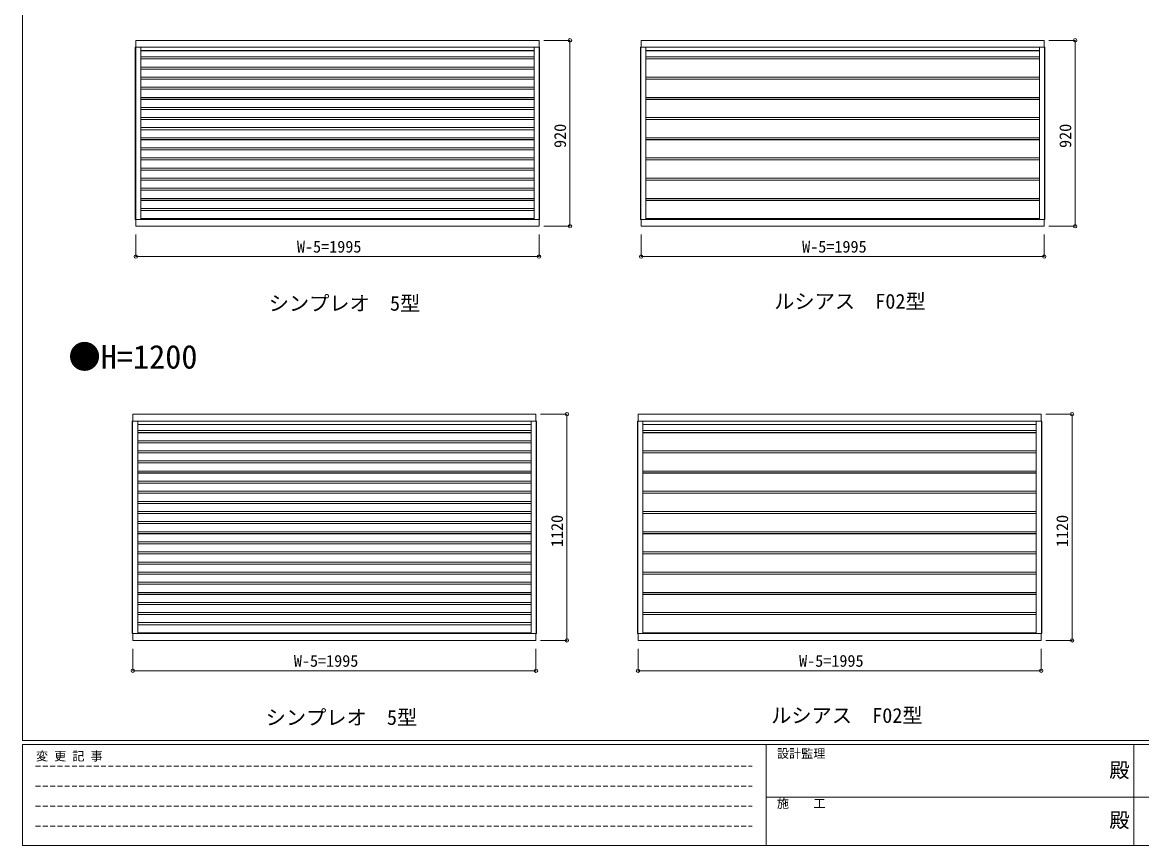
# Model space of a CAD drawing. Units: millimetres, scale not verified. Extents: x -5667 to 5667, y -4030 to 4030.
# Drawn here: x -5627 to -89, y -4030 to 45 of the extents above; entities that cross this region are included whole.
import ezdxf
from ezdxf.enums import TextEntityAlignment as Align

# ---------------------------------------------------------------- set-up
doc = ezdxf.new("R2010")
doc.units = ezdxf.units.MM
doc.header["$LTSCALE"] = 20
doc.linetypes.add('DASHED1', pattern=[1.8, 1.2, -0.6])
doc.layers.add('0-0_0', color=3, linetype='Continuous')
for name, color, linetype, lineweight in [('0-1_USER1', 4, 'Continuous', 9), ('0-2_YKK_ZWAK', 6, 'Continuous', 9), ('0-3_YKK_11', 7, 'Continuous', 9)]:
    doc.layers.add(name, color=color, linetype=linetype, lineweight=lineweight)
doc.styles.add('ＭＳ ゴシック', font='')
doc.styles.get('ＭＳ ゴシック').set_extended_font_data('MS Gothic')

msp = doc.modelspace()

# ---------------------------------------------------------------- linework, layer by layer
at = {"layer": '0-1_USER1'}
for p, q in [((-3070.67, -44.32), (-5065.67, -44.32)), ((-5065.67, -78.32), (-5065.67, -44.32)), ((-3070.67, -78.32), (-3070.67, -44.32)), ((-570.67, -44.32), (-2565.67, -44.32)), ((-2565.67, -78.32), (-2565.67, -44.32)), ((-570.67, -78.32), (-570.67, -44.32)), ((-5066.57, -78.32), (-5066.57, -930.32)), ((-5041.57, -78.32), (-5041.57, -930.32)), ((-5041.57, -95.17), (-3094.77, -95.17)), ((-5041.57, -95.32), (-3094.77, -95.32)), ((-3094.77, -78.32), (-3094.77, -930.32)), ((-3069.77, -78.32), (-3069.77, -930.32)), ((-3067.57, -78.32), (-3067.57, -930.32)), ((-2566.57, -78.32), (-2566.57, -930.32)), ((-2541.57, -78.32), (-2541.57, -930.32)), ((-2541.57, -95.17), (-594.77, -95.17)), ((-2541.57, -95.32), (-594.77, -95.32)), ((-594.77, -78.32), (-594.77, -930.32)), ((-569.77, -78.32), (-569.77, -930.32)), ((-567.57, -78.32), (-567.57, -930.32)), ((-5041.57, -126.02), (-3094.77, -126.02)), ((-5041.57, -135.27), (-3094.77, -135.27)), ((-5041.57, -136.09), (-3094.77, -136.09)), ((-2541.57, -126.02), (-594.77, -126.02)), ((-2541.57, -135.27), (-594.77, -135.27)), ((-2541.57, -136.09), (-594.77, -136.09)), ((-5041.57, -176.32), (-3094.77, -176.32)), ((-5041.57, -186.39), (-3094.77, -186.39)), ((-5041.57, -226.32), (-3094.77, -226.32)), ((-5041.57, -235.57), (-3094.77, -235.57)), ((-5041.57, -236.39), (-3094.77, -236.39)), ((-5041.57, -276.32), (-3094.77, -276.32)), ((-2541.57, -226.32), (-594.77, -226.32)), ((-2541.57, -235.57), (-594.77, -235.57)), ((-2541.57, -236.39), (-594.77, -236.39)), ((-5041.57, -286.39), (-3094.77, -286.39)), ((-5041.57, -326.22), (-3094.77, -326.22)), ((-2541.57, -326.22), (-594.77, -326.22)), ((-5041.57, -335.57), (-3094.77, -335.57)), ((-5041.57, -336.39), (-3094.77, -336.39)), ((-5041.57, -376.32), (-3094.77, -376.32)), ((-5041.57, -386.39), (-3094.77, -386.39)), ((-2541.57, -335.57), (-594.77, -335.57)), ((-2541.57, -336.39), (-594.77, -336.39)), ((-5041.57, -426.32), (-3094.77, -426.32)), ((-5041.57, -435.57), (-3094.77, -435.57)), ((-5041.57, -436.39), (-3094.77, -436.39)), ((-2541.57, -426.32), (-594.77, -426.32)), ((-2541.57, -435.57), (-594.77, -435.57)), ((-2541.57, -436.39), (-594.77, -436.39)), ((-5041.57, -476.32), (-3094.77, -476.32)), ((-5041.57, -486.39), (-3094.77, -486.39)), ((-5041.57, -526.32), (-3094.77, -526.32)), ((-5041.57, -535.57), (-3094.77, -535.57)), ((-5041.57, -536.39), (-3094.77, -536.39)), ((-2541.57, -526.32), (-594.77, -526.32)), ((-2541.57, -535.57), (-594.77, -535.57)), ((-2541.57, -536.39), (-594.77, -536.39)), ((-5041.57, -576.32), (-3094.77, -576.32)), ((-5041.57, -586.39), (-3094.77, -586.39)), ((-5041.57, -626.32), (-3094.77, -626.32)), ((-5041.57, -635.57), (-3094.77, -635.57)), ((-5041.57, -636.39), (-3094.77, -636.39)), ((-2541.57, -626.32), (-594.77, -626.32)), ((-2541.57, -635.57), (-594.77, -635.57)), ((-2541.57, -636.39), (-594.77, -636.39)), ((-5041.57, -676.32), (-3094.77, -676.32)), ((-5041.57, -686.39), (-3094.77, -686.39)), ((-5041.57, -726.32), (-3094.77, -726.32)), ((-5041.57, -735.57), (-3094.77, -735.57)), ((-5041.57, -736.39), (-3094.77, -736.39)), ((-2541.57, -726.32), (-594.77, -726.32)), ((-2541.57, -735.57), (-594.77, -735.57)), ((-2541.57, -736.39), (-594.77, -736.39)), ((-5041.57, -776.32), (-3094.77, -776.32)), ((-5041.57, -786.39), (-3094.77, -786.39)), ((-5041.57, -826.32), (-3094.77, -826.32)), ((-2541.57, -826.32), (-594.77, -826.32)), ((-5041.57, -835.57), (-3094.77, -835.57)), ((-5041.57, -836.39), (-3094.77, -836.39)), ((-5041.57, -876.32), (-3094.77, -876.32)), ((-2541.57, -835.57), (-594.77, -835.57)), ((-2541.57, -836.39), (-594.77, -836.39)), ((-3067.57, -930.32), (-5068.77, -930.32)), ((-5065.67, -964.32), (-5065.67, -930.32)), ((-5041.57, -886.39), (-3094.77, -886.39)), ((-5041.57, -926.32), (-3094.77, -926.32)), ((-3070.67, -964.32), (-3070.67, -930.32)), ((-3070.67, -964.32), (-3070.67, -930.32)), ((-567.57, -930.32), (-2568.77, -930.32)), ((-2565.67, -964.32), (-2565.67, -930.32)), ((-2541.57, -926.32), (-594.77, -926.32)), ((-570.67, -964.32), (-570.67, -930.32)), ((-570.67, -964.32), (-570.67, -930.32)), ((-3070.67, -964.32), (-5065.67, -964.32)), ((-570.67, -964.32), (-2565.67, -964.32)), ((-5081.75, -1928.32), (-5081.75, -2980.32)), ((-3085.85, -1894.32), (-5080.85, -1894.32)), ((-5080.85, -1928.32), (-5080.85, -1894.32)), ((-5056.75, -1928.32), (-5056.75, -2980.32)), ((-3109.95, -1928.32), (-3109.95, -2980.32)), ((-3085.85, -1928.32), (-3085.85, -1894.32)), ((-3084.95, -1928.32), (-3084.95, -2980.32)), ((-3062.75, -1894.32), (-2931.75, -1894.32)), ((-2932.75, -3014.32), (-2932.75, -1894.32)), ((-2581.75, -1928.32), (-2581.75, -2980.32)), ((-585.85, -1894.32), (-2580.85, -1894.32)), ((-2580.85, -1928.32), (-2580.85, -1894.32)), ((-2556.75, -1928.32), (-2556.75, -2980.32)), ((-609.95, -1928.32), (-609.95, -2980.32)), ((-585.85, -1928.32), (-585.85, -1894.32)), ((-584.95, -1928.32), (-584.95, -2980.32)), ((-5056.75, -1945.17), (-3109.95, -1945.17)), ((-5056.75, -1945.32), (-3109.95, -1945.32)), ((-5056.75, -1976.02), (-3109.95, -1976.02)), ((-5056.75, -1985.27), (-3109.95, -1985.27)), ((-5056.75, -1986.09), (-3109.95, -1986.09)), ((-2556.75, -1945.17), (-609.95, -1945.17)), ((-2556.75, -1945.32), (-609.95, -1945.32)), ((-2556.75, -1976.02), (-609.95, -1976.02)), ((-2556.75, -1985.27), (-609.95, -1985.27)), ((-2556.75, -1986.09), (-609.95, -1986.09)), ((-5056.75, -2025.92), (-3109.95, -2025.92)), ((-5056.75, -2035.99), (-3109.95, -2035.99)), ((-5056.75, -2075.92), (-3109.95, -2075.92)), ((-5056.75, -2085.27), (-3109.95, -2085.27)), ((-5056.75, -2086.09), (-3109.95, -2086.09)), ((-2556.75, -2075.92), (-609.95, -2075.92)), ((-2556.75, -2085.27), (-609.95, -2085.27)), ((-2556.75, -2086.09), (-609.95, -2086.09)), ((-5056.75, -2126.02), (-3109.95, -2126.02)), ((-5056.75, -2136.09), (-3109.95, -2136.09)), ((-5056.75, -2176.02), (-3109.95, -2176.02)), ((-5056.75, -2185.37), (-3109.95, -2185.37)), ((-5056.75, -2186.19), (-3109.95, -2186.19)), ((-2556.75, -2176.02), (-609.95, -2176.02)), ((-2556.75, -2185.37), (-609.95, -2185.37)), ((-2556.75, -2186.19), (-609.95, -2186.19)), ((-5056.75, -2226.12), (-3109.95, -2226.12)), ((-5056.75, -2236.19), (-3109.95, -2236.19)), ((-5056.75, -2276.12), (-3109.95, -2276.12)), ((-5056.75, -2285.47), (-3109.95, -2285.47)), ((-5056.75, -2286.29), (-3109.95, -2286.29)), ((-2556.75, -2276.12), (-609.95, -2276.12)), ((-2556.75, -2285.47), (-609.95, -2285.47)), ((-2556.75, -2286.29), (-609.95, -2286.29)), ((-5056.75, -2326.22), (-3109.95, -2326.22)), ((-5056.75, -2336.29), (-3109.95, -2336.29)), ((-5056.75, -2376.22), (-3109.95, -2376.22)), ((-2556.75, -2376.22), (-609.95, -2376.22)), ((-5056.75, -2385.57), (-3109.95, -2385.57)), ((-5056.75, -2386.39), (-3109.95, -2386.39)), ((-5056.75, -2426.32), (-3109.95, -2426.32)), ((-5056.75, -2436.39), (-3109.95, -2436.39)), ((-2556.75, -2385.57), (-609.95, -2385.57)), ((-2556.75, -2386.39), (-609.95, -2386.39)), ((-5056.75, -2476.32), (-3109.95, -2476.32)), ((-5056.75, -2485.57), (-3109.95, -2485.57)), ((-5056.75, -2486.39), (-3109.95, -2486.39)), ((-2556.75, -2476.32), (-609.95, -2476.32)), ((-2556.75, -2485.57), (-609.95, -2485.57)), ((-2556.75, -2486.39), (-609.95, -2486.39)), ((-5056.75, -2526.32), (-3109.95, -2526.32)), ((-5056.75, -2536.39), (-3109.95, -2536.39)), ((-5056.75, -2576.32), (-3109.95, -2576.32)), ((-5056.75, -2585.57), (-3109.95, -2585.57)), ((-5056.75, -2586.39), (-3109.95, -2586.39)), ((-2556.75, -2576.32), (-609.95, -2576.32)), ((-2556.75, -2585.57), (-609.95, -2585.57)), ((-2556.75, -2586.39), (-609.95, -2586.39)), ((-5056.75, -2626.32), (-3109.95, -2626.32)), ((-5056.75, -2636.39), (-3109.95, -2636.39)), ((-5056.75, -2676.32), (-3109.95, -2676.32)), ((-5056.75, -2685.57), (-3109.95, -2685.57)), ((-5056.75, -2686.39), (-3109.95, -2686.39)), ((-2556.75, -2676.32), (-609.95, -2676.32)), ((-2556.75, -2685.57), (-609.95, -2685.57)), ((-2556.75, -2686.39), (-609.95, -2686.39)), ((-5056.75, -2726.32), (-3109.95, -2726.32)), ((-5056.75, -2736.39), (-3109.95, -2736.39)), ((-5056.75, -2776.32), (-3109.95, -2776.32)), ((-5056.75, -2785.57), (-3109.95, -2785.57)), ((-5056.75, -2786.39), (-3109.95, -2786.39)), ((-2556.75, -2776.32), (-609.95, -2776.32)), ((-2556.75, -2785.57), (-609.95, -2785.57)), ((-2556.75, -2786.39), (-609.95, -2786.39)), ((-5056.75, -2826.32), (-3109.95, -2826.32)), ((-5056.75, -2836.39), (-3109.95, -2836.39)), ((-5056.75, -2876.32), (-3109.95, -2876.32)), ((-2556.75, -2876.32), (-609.95, -2876.32)), ((-5056.75, -2885.57), (-3109.95, -2885.57)), ((-5056.75, -2886.39), (-3109.95, -2886.39)), ((-5056.75, -2926.32), (-3109.95, -2926.32)), ((-2556.75, -2885.57), (-609.95, -2885.57)), ((-2556.75, -2886.39), (-609.95, -2886.39)), ((-5080.85, -3014.32), (-5080.85, -2980.32)), ((-5056.75, -2936.39), (-3109.95, -2936.39)), ((-5056.75, -2976.32), (-3109.95, -2976.32)), ((-3085.85, -3014.32), (-3085.85, -2980.32)), ((-3085.85, -3014.32), (-3085.85, -2980.32)), ((-2580.85, -3014.32), (-2580.85, -2980.32)), ((-2556.75, -2976.32), (-609.95, -2976.32)), ((-585.85, -3014.32), (-585.85, -2980.32)), ((-585.85, -3014.32), (-585.85, -2980.32)), ((-3085.85, -3014.32), (-5080.85, -3014.32)), ((-3062.75, -3014.32), (-2931.75, -3014.32)), ((-585.85, -3014.32), (-2580.85, -3014.32))]:
    msp.add_line(p, q, dxfattribs=at)
for points in [[(-3067.57, -78.32), (-5068.77, -78.32), (-5068.77, -930.32)], [(-567.57, -78.32), (-2568.77, -78.32), (-2568.77, -930.32)], [(-3082.75, -1928.32), (-5083.95, -1928.32), (-5083.95, -2980.32)], [(-3082.75, -1928.32), (-3082.75, -2980.32), (-5083.95, -2980.32)], [(-582.75, -1928.32), (-2583.95, -1928.32), (-2583.95, -2980.32)], [(-582.75, -1928.32), (-582.75, -2980.32), (-2583.95, -2980.32)]]:
    msp.add_lwpolyline(points, dxfattribs=at)
for centre in [(-2932.75, -1894.32), (-2932.75, -3014.32)]:
    msp.add_circle(centre, 8.5, dxfattribs=at)
at = {"layer": '0-2_YKK_ZWAK'}
for p, q in [((-3047.57, -44.32), (-2916.57, -44.32)), ((-2917.57, -964.32), (-2917.57, -44.32)), ((-547.57, -44.32), (-416.57, -44.32)), ((-417.57, -964.32), (-417.57, -44.32)), ((-3047.57, -964.32), (-2916.57, -964.32)), ((-547.57, -964.32), (-416.57, -964.32)), ((-5065.67, -1005.32), (-5065.67, -1115.32)), ((-3070.67, -1005.32), (-3070.67, -1115.32)), ((-2565.67, -1005.32), (-2565.67, -1115.32)), ((-570.67, -1005.32), (-570.67, -1115.32)), ((-5065.67, -1114.32), (-3070.67, -1114.32)), ((-2565.67, -1114.32), (-570.67, -1114.32)), ((-562.75, -1894.32), (-431.75, -1894.32)), ((-432.75, -3014.32), (-432.75, -1894.32)), ((-562.75, -3014.32), (-431.75, -3014.32)), ((-5080.85, -3055.32), (-5080.85, -3165.32)), ((-3085.85, -3055.32), (-3085.85, -3165.32)), ((-2580.85, -3055.32), (-2580.85, -3165.32)), ((-585.85, -3055.32), (-585.85, -3165.32)), ((-5080.85, -3164.32), (-3085.85, -3164.32)), ((-2580.85, -3164.32), (-585.85, -3164.32))]:
    msp.add_line(p, q, dxfattribs=at)
for centre in [(-2917.57, -44.32), (-417.57, -44.32), (-2917.57, -964.32), (-417.57, -964.32), (-5065.67, -1114.32), (-3070.67, -1114.32), (-2565.67, -1114.32), (-570.67, -1114.32), (-432.75, -1894.32), (-432.75, -3014.32), (-5080.85, -3164.32), (-3085.85, -3164.32), (-2580.85, -3164.32), (-585.85, -3164.32)]:
    msp.add_circle(centre, 8.5, dxfattribs=at)
at = {"layer": '0-3_YKK_11'}
for p, q in [((-5627.26, -3510), (-5627.26, 3990)), ((5372.74, -3510), (-5627.26, -3510)), ((4832.74, -3530), (-5627.26, -3530)), ((-5627.26, -4030), (-5627.26, -3530)), ((-1947.26, -3530), (-1947.26, -4030)), ((-127.26, -3530), (-127.26, -4030)), ((-1947.26, -3789.99), (-107.26, -3789.99)), ((-107.26, -3789.99), (1732.74, -3789.99)), ((-5627.26, -4030), (4832.74, -4030))]:
    msp.add_line(p, q, dxfattribs=at)
at = {"layer": '0-3_YKK_11', "linetype": 'DASHED1'}
for p, q in [((-5561.57, -3637.32), (-2015.96, -3637.32)), ((-5561.57, -3736.3), (-2015.96, -3736.3)), ((-5561.57, -3835.28), (-2015.96, -3835.28)), ((-5561.57, -3934.26), (-2015.96, -3934.26))]:
    msp.add_line(p, q, dxfattribs=at)

# ---------------------------------------------------------------- texts
at = {"layer": '0-0_0', "style": 'ＭＳ ゴシック'}
for s, height, p in [('シンプレオ\u30005型', 73.31, (-4408.18, -1404.32)), ('ルシアス\u3000F02型', 73.31, (-1906.86, -1394.32)), ('●H=1200', 117.3, (-5399.63, -1704.32)), ('シンプレオ\u30005型', 73.31, (-4423.36, -3454.32)), ('ルシアス\u3000F02型', 73.31, (-1922.04, -3444.32))]:
    msp.add_text(s, height=height, dxfattribs=at).set_placement(p, align=Align.BOTTOM_LEFT)
at = {"layer": '0-1_USER1', "style": 'ＭＳ ゴシック'}
msp.add_text('1120', height=58.65, rotation=90, dxfattribs=at).set_placement((-2934.75, -2552.45), align=Align.BOTTOM_LEFT)
at = {"layer": '0-2_YKK_ZWAK', "style": 'ＭＳ ゴシック'}
for s, p in [('920', (-2919.57, -576.85)), ('920', (-419.57, -576.85)), ('1120', (-434.75, -2552.45))]:
    msp.add_text(s, height=58.65, rotation=90, dxfattribs=at).set_placement(p, align=Align.BOTTOM_LEFT)
for p in [(-4268.7, -1112.32), (-1768.7, -1112.32), (-4283.88, -3162.32), (-1783.88, -3162.32)]:
    msp.add_text('W-5=1995', height=58.65, dxfattribs=at).set_placement(p, align=Align.BOTTOM_LEFT)
at = {"layer": '0-3_YKK_11', "style": 'ＭＳ ゴシック'}
for s, height, p in [('変 更 記 事', 43.99, (-5559.91, -3622.09)), ('設計監理', 43.99, (-1893.41, -3609.04)), ('殿', 73.31, (-248.43, -3715.09)), ('施\u3000\u3000工', 43.99, (-1893.41, -3856.49)), ('殿', 73.31, (-248.43, -3962.54))]:
    msp.add_text(s, height=height, dxfattribs=at).set_placement(p, align=Align.BOTTOM_LEFT)

doc.saveas('drawing.dxf')
